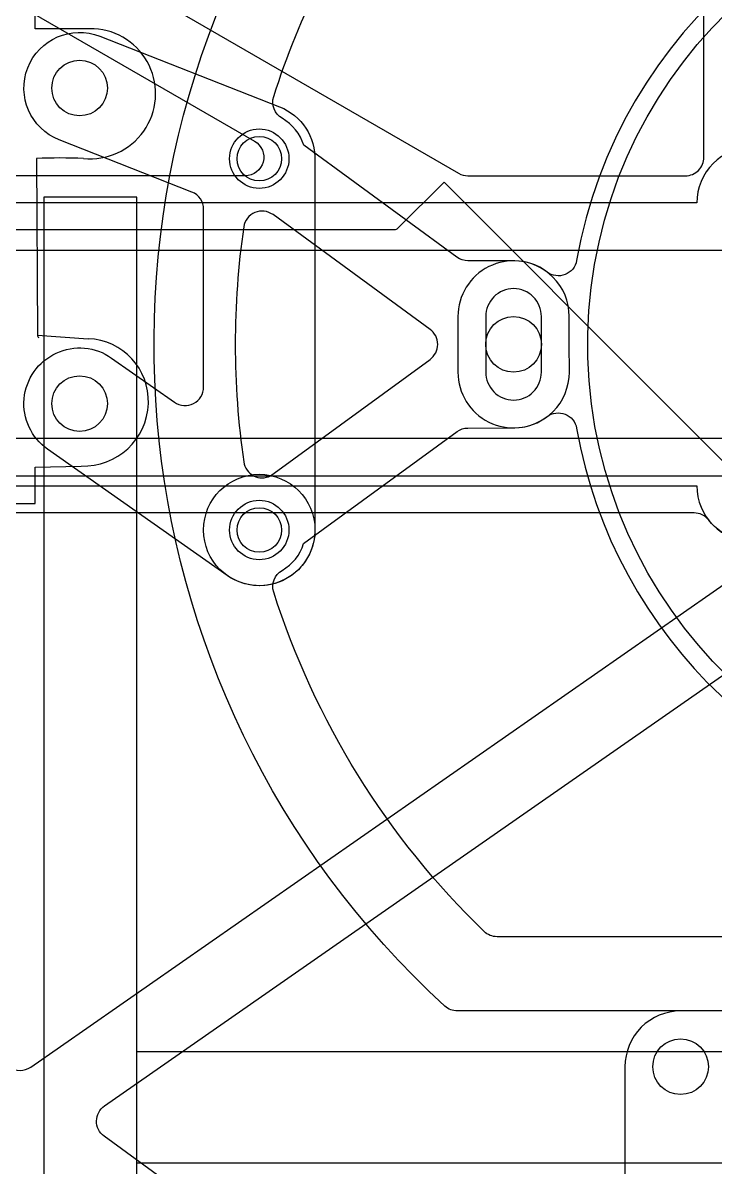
# Model space of a CAD drawing. Header units: inches. Extents: x 0 to 210, y 0 to 179.
# Drawn here: x 49.6 to 86.9, y 50.5 to 112.1 of the extents above; entities that cross this region are included whole.
import ezdxf

# ---------------------------------------------------------------- set-up
doc = ezdxf.new("R2010")
doc.units = ezdxf.units.IN
doc.header["$MEASUREMENT"] = 0
for name, color, linetype in [('4段目', 71, 'Continuous'), ('カバー', 6, 'Continuous'), ('カメラ', 7, 'Continuous'), ('基板', 4, 'Continuous'), ('穴', 3, 'Continuous'), ('部品', 2, 'Continuous')]:
    doc.layers.add(name, color=color, linetype=linetype)

msp = doc.modelspace()

# ---------------------------------------------------------------- linework, layer by layer
for points in [[(42.755, 134.09), (41.673, 134.715, 0.414214), (40.307, 134.349), (38.402, 131.05, 0.414214), (38.768, 129.684), (39.851, 129.059, -0.341999), (40.016, 127.845), (38.452, 125.136, 0.414214), (38.818, 123.77), (73.038, 104.013, 0.131652), (73.538, 103.879), (85.26, 103.879, 0.414214), (86.26, 104.879), (86.26, 114.281, 0.267949), (85.76, 115.147), (46.819, 137.629, 0.414214), (45.453, 137.263), (43.889, 134.554, -0.341999)], [(33.763, 122.07), (62.038, 105.745, -0.767327), (61.538, 103.879), (20.983, 103.879, -0.57735), (20.117, 105.379), (29.427, 121.505, -0.317837), (30.476, 121.988, 0.125968), (32.951, 122.154, -0.213422)], [(6.965, 90.719), (6.965, 98.879, -0.414214), (7.965, 99.879), (90.425, 99.879, -0.414214), (91.425, 98.879), (91.425, 90.719, -0.414214), (90.425, 89.719), (7.965, 89.719, -0.414214)], [(15.94, 79.917), (48.824, 55.884, 0.320104), (49.985, 55.87), (88.36, 82.581, 0.597767), (88.011, 84.308, -0.154834), (86.515, 85.334, 0.231089), (85.726, 85.719), (12.659, 85.719, 0.231089), (11.871, 85.334, -0.059752), (11.368, 84.827, 0.495694), (11.398, 83.236), (14.56, 80.925, -0.224377)], [(95.92, 30.961), (95.92, 29.893, -0.231089), (95.535, 29.105, 0.240354), (94.382, 26.634, -0.296977), (93.818, 25.699, 0.073277), (92.613, 24.879, -0.35793), (91.346, 24.807), (53.935, 52.148, -0.515032), (53.954, 53.776), (92.881, 80.871, -0.571229), (94.381, 80.024, 0.226248), (95.535, 77.713, -0.231089), (95.92, 76.925), (95.92, 36.961, -0.414214), (94.92, 35.961), (91.028, 35.961, 1), (91.028, 31.961), (94.92, 31.961, -0.414214)]]:
    msp.add_lwpolyline(points, format="xyb", close=True)
msp.add_lwpolyline([(1.973, 115.059, 0.340828), (59.23, 0.3, 0.113242)], format="xyb")
at = {"layer": '4段目'}
for points in [[(174.056, 173.896, 0.181382), (172.083, 174.636), (37.719, 174.636), (37.719, 174.636, 0.163655), (35.953, 173.903, 0.537546), (59.23, 0.3, 0.113242), (60.537, 0), (149.463, 0, 0.113242), (150.77, 0.3, 0.537546), (174.047, 173.903)], [(102.004, 62.889), (75.107, 62.889, -0.194568), (74.412, 63.17, -0.124113), (63.073, 81.452, -0.354309), (63.532, 82.624, 0.191541), (64.687, 84.067), (72.951, 90.097, -0.158331), (73.538, 90.29), (76.011, 90.296, 0.414214), (79.004, 93.303), (79, 94.803), (79, 96.303, 0.414214), (76, 99.303), (73.539, 99.303, -0.158933), (72.95, 99.495), (64.689, 105.523, 0.192448), (63.532, 106.974, -0.35431), (63.073, 108.146, -0.078219), (69.201, 120.38, -0.242162)]]:
    msp.add_lwpolyline(points, format="xyb", dxfattribs=at)
for points in [[(150.252, 77.696, -0.117299), (137.704, 59.152, -0.187753), (137.028, 58.889), (72.972, 58.889, -0.187753), (72.296, 59.152, -0.389926), (66.746, 124.411, -0.232049), (67.537, 124.799), (142.463, 124.799, -0.232049), (143.254, 124.411, -0.075809), (150.341, 111.663, -0.181311)], [(61.456, 101.121, 0.072288), (61.458, 88.464, 0.515534), (62.908, 87.72), (71.501, 93.991, 0.508177), (71.501, 95.607), (63.036, 101.785, 0.56498)], [(128, 24.921), (128, 55.889, 0.414214), (125, 58.889), (85, 58.889, 0.414214), (82, 55.889), (82, 24.921, -0.198912), (81.707, 24.214), (79.433, 21.939, 0.198912), (79.14, 21.232), (79.14, 18.647), (79.14, 13.074, 0.414214), (82.14, 10.074), (127.86, 10.074, 0.414214), (130.86, 13.074), (130.86, 21.232, 0.198912), (130.567, 21.939), (128.293, 24.214, -0.198912)]]:
    msp.add_lwpolyline(points, format="xyb", close=True, dxfattribs=at)
for centre, radius in [((62.296, 104.8), 1.2), ((76, 94.799), 1.5), ((62.296, 84.798), 3), ((62.296, 84.798), 1.2), ((85, 55.889), 1.5)]:
    msp.add_circle(centre, radius, dxfattribs=at)
at = {"layer": 'カバー'}
msp.add_line((12.456, 87.719), (92.451, 87.719), dxfattribs=at)
for points in [[(49.19, 87.179), (85.875, 87.179, 0.414214), (88.875, 84.179), (92.42, 84.179, 0.414214), (93.42, 85.179), (93.42, 94.799), (93.42, 104.419, 0.414214), (92.42, 105.419), (88.875, 105.419, 0.414214), (85.875, 102.419), (49.19, 102.419), (12.505, 102.419, 0.414214), (9.505, 105.419), (5.96, 105.419, 0.414214), (4.96, 104.419), (4.96, 94.799), (4.96, 85.179, 0.414214), (5.96, 84.179), (9.505, 84.179, 0.414214), (12.505, 87.179)], [(49.19, 89.719), (7.96, 89.719, -0.414214), (6.96, 90.719), (6.96, 94.799), (6.96, 98.879, -0.414214), (7.96, 99.879), (49.19, 99.879), (90.42, 99.879, -0.414214), (91.42, 98.879), (91.42, 94.799), (91.42, 90.719, -0.414214), (90.42, 89.719)]]:
    msp.add_lwpolyline(points, format="xyb", close=True, dxfattribs=at)
at = {"layer": 'カメラ'}
for points in [[(77.808, 98.693, 0.619201), (73, 96.299), (73, 93.299, 0.619201), (77.808, 90.905, -0.560348), (79.396, 90.281, 0.331688), (102.015, 68.971, -0.380901), (102.9, 67.978), (102.9, 61.978), (103.9, 61.978), (103.9, 69.823, -45.443544), (106.1, 69.823), (106.1, 61.978), (107.1, 61.978), (107.1, 67.978, -0.380901), (107.985, 68.971, 0.331688), (130.604, 90.281, -0.560348), (132.192, 90.905, 0.619201), (137, 93.299), (137, 96.299, 0.619201), (132.192, 98.693, -0.560348), (130.604, 99.317, 0.838991), (79.396, 99.317, -0.560348)], [(76, 91.799), (76, 91.799, 0.414214), (77.5, 93.299), (77.5, 96.299, 0.414214), (76, 97.799), (76, 97.799, 0.414214), (74.5, 96.299), (74.5, 93.299, 0.414214)]]:
    msp.add_lwpolyline(points, format="xyb", close=True, dxfattribs=at)
at = {"layer": '基板'}
for points in [[(53.399, 111.803), (50.224, 111.803), (50.224, 113.899), (22.304, 113.835), (22.304, 86.225), (50.224, 86.225), (50.224, 88.181), (52.7, 88.245, 0.414212), (56.32, 91.61)], [(52.827, 104.818, 0.015102), (50.287, 104.818), (50.351, 95.293), (53.081, 95.103)]]:
    msp.add_lwpolyline(points, format="xyb", dxfattribs=at)
msp.add_lwpolyline([(72.252, 103.532), (69.752, 101.033, -0.198912), (69.575, 100.959), (26.029, 100.959, 0.414214), (24.029, 98.959), (24.029, 83.961, -0.414214), (21.029, 80.961), (14.183, 80.961, 0.523448), (12.31, 78.26, 0.216949), (70.328, 20.242, 0.523448), (73.029, 22.115), (73.029, 28.961, -0.414214), (76.029, 31.961), (91.028, 31.961, 0.414214), (93.028, 33.961), (93.028, 77.507, -0.198912), (93.101, 77.684), (95.6, 80.183)], format="xyb", close=True, dxfattribs=at)
for centre in [(52.614, 108.605), (52.614, 91.605)]:
    msp.add_circle(centre, 1.5, dxfattribs=at)
for centre, radius, start, end in [((53.204, 108.303), 3.505, 263.8347, 86.8105), ((50.446, 95.262), 0.1, 161.5651, 251.5651), ((52.954, 91.737), 3.368, 357.8389, 87.8389)]:
    msp.add_arc(centre, radius, start, end, dxfattribs=at)
at = {"layer": '穴'}
for centre in [(62.296, 104.8), (62.296, 84.798)]:
    msp.add_circle(centre, 1.6, dxfattribs=at)
at = {"layer": '部品'}
for p, q in [((55.695, 56.701), (154.305, 56.701)), ((55.695, 50.701), (154.305, 50.701))]:
    msp.add_line(p, q, dxfattribs=at)
msp.add_lwpolyline([(65.294, 104.913), (65.294, 84.91, -0.620383), (60.571, 82.344), (50.888, 89.151, -1), (54.339, 94.059), (57.723, 91.68, 0.607469), (59.298, 92.498), (59.298, 102.074, 0.30834), (58.664, 103.004), (51.516, 105.813, -1), (53.711, 111.397), (63.394, 107.592, -0.318641), (65.294, 104.688)], format="xyb", dxfattribs=at)
msp.add_lwpolyline([(55.695, 102.733), (50.695, 102.733), (50.695, 49.701), (55.695, 49.701)], close=True, dxfattribs=at)

doc.saveas('drawing.dxf')
